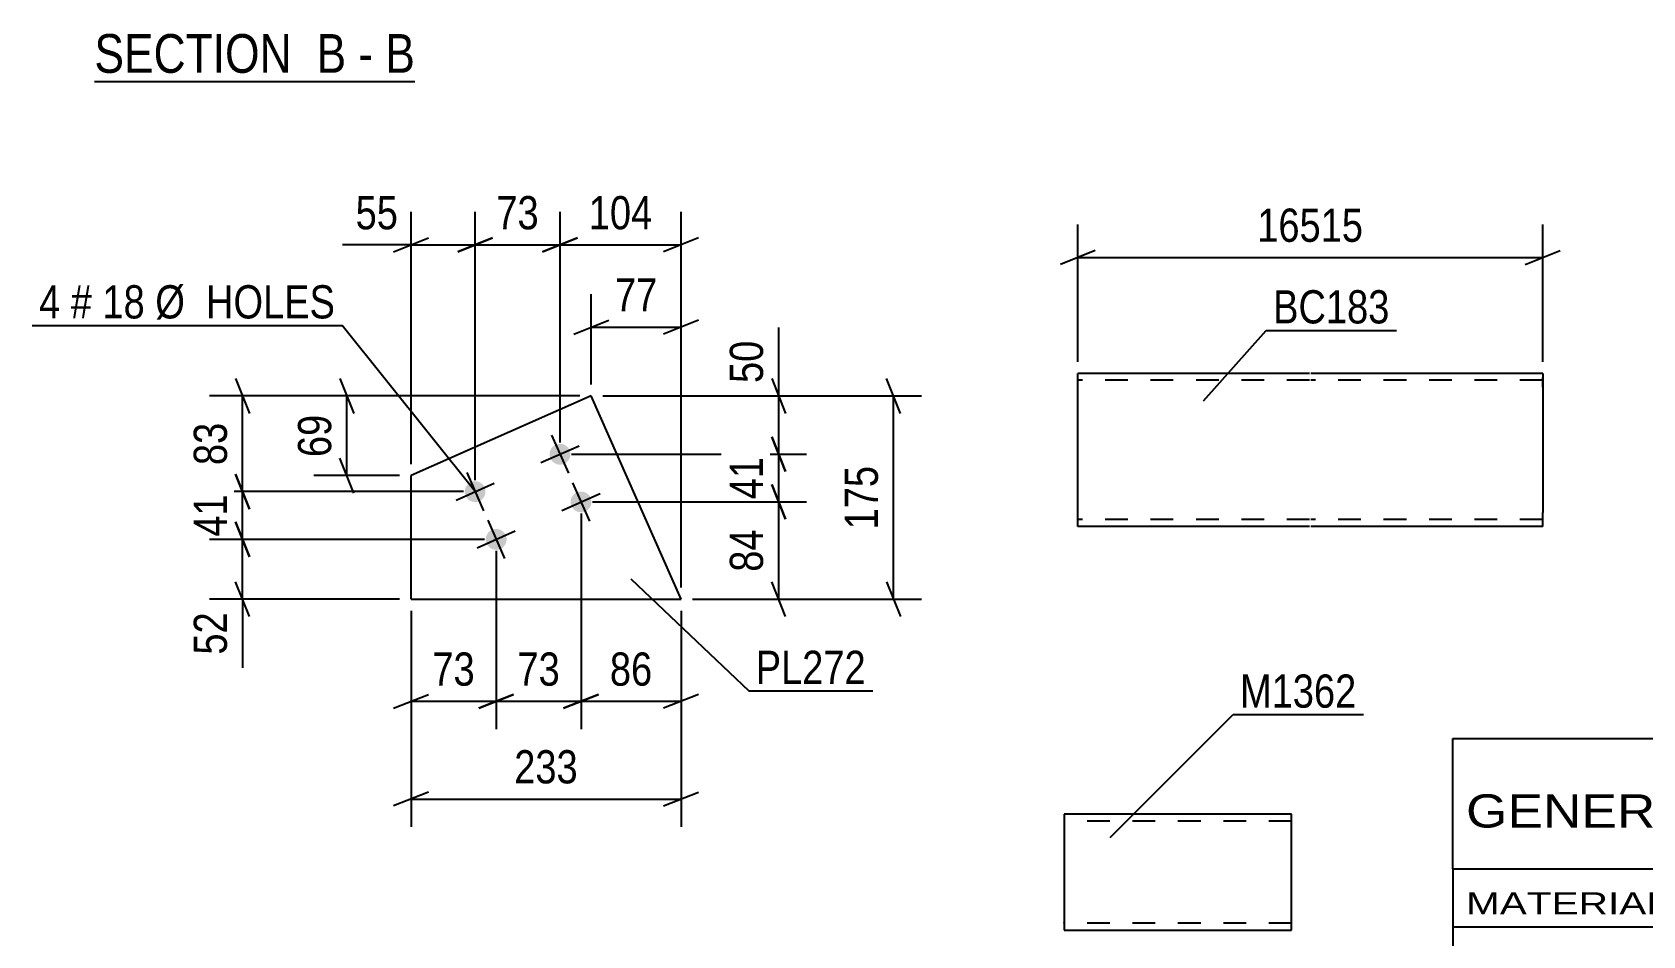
# Model space of a CAD drawing. Header units: millimetres. Extents: x 0 to 841, y 0 to 594.
# Drawn here: x 393.5 to 532.4, y 107.7 to 185.7 of the extents above; entities that cross this region are included whole.
import ezdxf

# ---------------------------------------------------------------- set-up
doc = ezdxf.new("R2010")
doc.units = ezdxf.units.MM
doc.linetypes.add('DXK_LINE_DOT2', pattern=[3.9198, 1.9599, -1.9599])
doc.styles.add('Arial Narrow', font='ARIALN.TTF', dxfattribs={"height": 0.2})

# ---------------------------------------------------------------- blocks, each defined once
blk = doc.blocks.new('Unknown-815137511-14421 - 13993')
at = {"color": 7, "linetype": 'Continuous'}
for p, q in [((516, 124.75), (676, 124.75)), ((516, 113.5), (516, 124.75)), ((516, 113.5), (676, 113.5)), ((516, 113.5), (516, 108.5)), ((516, 108.5), (676, 108.5)), ((516, 108.5), (516, 103.5))]:
    blk.add_line(p, q, dxfattribs=at)
at = {"color": 7, "style": 'Arial Narrow'}
for s, height, width, p in [('GENERAL NOTES & WELD DETAILS :', 2.8633, 1.4, (517.15, 117.06)), ("MATERIAL LIST FOR ASSEMBLY MK'D", 1.9089, 1.6, (517.15, 109.56))]:
    blk.add_text(s, height=height, dxfattribs=dict(at, width=width)).set_placement(p)
blk = doc.blocks.new('Unknown-815137511-12 - 5268')
at = {"color": 6, "linetype": 'Continuous'}
blk.add_line((398.84, 181.42), (426.48, 181.42), dxfattribs=at)
at = {"color": 0, "linetype": 'Continuous'}
for points in [[(416.95, 182.17), (416.95, 185.67), (398.84, 185.67), (398.84, 182.17)], [(420.55, 182.17), (420.55, 185.67), (418, 185.67), (418, 182.17)], [(422.88, 182.17), (422.88, 185.67), (421.6, 185.67), (421.6, 182.17)], [(426.48, 182.17), (426.48, 185.67), (423.93, 185.67), (423.93, 182.17)]]:
    blk.add_wipeout(points, dxfattribs=at)
at = {"color": 7, "linetype": 'Continuous', "style": 'Arial Narrow'}
for s, p in [('SECTION ', (398.84, 182.17)), ('B', (418, 182.17)), ('B', (423.93, 182.17)), ('-', (421.6, 182.17))]:
    blk.add_text(s, height=3.34, dxfattribs=at).set_placement(p)
blk = doc.blocks.new('Part-815137511-11504 - 11503')
at = {"color": 2, "linetype": 'Continuous'}
for p, q in [((503.66, 156.24), (483.66, 156.24)), ((483.66, 143.13), (483.66, 156.24)), ((523.76, 156.24), (503.76, 156.24)), ((523.76, 156.24), (523.76, 156.15)), ((523.76, 156.15), (523.76, 155.04)), ((523.76, 155.04), (523.76, 144.24)), ((483.66, 143.04), (483.66, 143.13)), ((523.76, 143.04), (523.76, 144.24)), ((503.66, 143.04), (483.66, 143.04)), ((523.76, 143.04), (503.76, 143.04))]:
    blk.add_line(p, q, dxfattribs=at)
at = {"color": 7, "linetype": 'DXK_LINE_DOT2'}
for p, q in [((503.66, 155.64), (483.66, 155.64)), ((523.76, 155.64), (503.76, 155.64)), ((523.76, 155.04), (523.76, 155.89)), ((483.66, 143.64), (483.66, 143.68)), ((503.66, 143.64), (483.66, 143.64)), ((523.76, 143.64), (503.76, 143.64)), ((523.76, 143.68), (523.76, 144.01)), ((523.76, 143.64), (523.76, 143.68))]:
    blk.add_line(p, q, dxfattribs=at)
blk = doc.blocks.new('Part-815137511-11638 - 11637')
at = {"color": 2, "linetype": 'Continuous'}
for p, q in [((502.1, 118.22), (482.5, 118.22)), ((482.5, 118.22), (482.5, 108.31)), ((502.1, 108.22), (502.1, 118.22)), ((482.5, 108.31), (482.5, 108.22)), ((482.5, 108.22), (502.1, 108.22))]:
    blk.add_line(p, q, dxfattribs=at)
at = {"color": 7, "linetype": 'DXK_LINE_DOT2'}
for p, q in [((502.1, 117.62), (482.5, 117.62)), ((482.5, 108.82), (482.5, 108.87)), ((502.1, 108.82), (482.5, 108.82)), ((502.1, 108.82), (502.1, 108.87))]:
    blk.add_line(p, q, dxfattribs=at)
blk = doc.blocks.new('Part-815137511-11696 - 11695')
at = {"color": 2, "linetype": 'Continuous'}
for p, q in [((441.7, 154.29), (426.15, 147.42)), ((449.44, 136.76), (441.7, 154.29)), ((426.15, 136.76), (426.15, 147.42)), ((426.15, 136.76), (449.44, 136.76))]:
    blk.add_line(p, q, dxfattribs=at)
blk = doc.blocks.new('Bolt-815137511-11697 - 11695')
at = {"linetype": 'Continuous'}
for points in [[(439.82, 149.63, -1), (438.17, 148.9, -1)], [(432.5, 146.4, -1), (430.86, 145.67, -1)], [(441.64, 145.51, -1), (439.99, 144.79, -1)], [(434.32, 142.28, -1), (432.67, 141.56, -1)]]:
    blk.add_hatch(color=1, dxfattribs=at).paths.add_polyline_path(points)
at = {"color": 1, "linetype": 'Continuous'}
for p, q in [((438.27, 150.91), (439.72, 147.62)), ((437.35, 148.54), (440.64, 149.99)), ((430.95, 147.68), (432.41, 144.39)), ((430.03, 145.31), (433.33, 146.76)), ((439.17, 144.42), (442.46, 145.88)), ((440.09, 146.8), (441.54, 143.5)), ((432.77, 143.57), (434.22, 140.27)), ((431.85, 141.19), (435.14, 142.65))]:
    blk.add_line(p, q, dxfattribs=at)
blk = doc.blocks.new('StraightDimension-815137511-11737 - 11503')
at = {"color": 7, "linetype": 'Continuous'}
for p, q in [((483.66, 157.24), (483.66, 169.09)), ((523.76, 157.24), (523.76, 169.09)), ((485.16, 166.84), (482.16, 165.64)), ((522.26, 165.64), (525.26, 166.84)), ((483.66, 166.24), (523.76, 166.24))]:
    blk.add_line(p, q, dxfattribs=at)
at = {"color": 0}
blk.add_wipeout([(508.88, 166.99), (508.88, 171.19), (498.54, 171.19), (498.54, 166.99)], dxfattribs=at)
at = {"color": 3, "style": 'Arial Narrow'}
blk.add_text('16515', height=2.863, dxfattribs=at).set_placement((499.14, 167.59))
blk = doc.blocks.new('StraightDimension-815137511-11993 - 11695')
at = {"color": 7, "linetype": 'Continuous'}
for p, q in [((420.01, 155.79), (421.21, 152.79)), ((440.7, 154.29), (417.76, 154.29)), ((420.61, 147.42), (420.61, 154.29)), ((421.21, 145.92), (420.01, 148.92)), ((425.15, 147.42), (417.76, 147.42))]:
    blk.add_line(p, q, dxfattribs=at)
at = {"color": 0}
blk.add_wipeout([(419.86, 153.28), (415.66, 153.28), (415.66, 148.42), (419.86, 148.42)], dxfattribs=at)
at = {"color": 3, "style": 'Arial Narrow'}
blk.add_text('69', height=2.863, rotation=90.0002, dxfattribs=at).set_placement((419.26, 149.02))
blk = doc.blocks.new('StraightDimension-815137511-13609 - 11695')
at = {"color": 7, "linetype": 'Continuous'}
for p, q in [((433.5, 140.92), (433.5, 125.55)), ((426.15, 135.76), (426.15, 125.55)), ((424.65, 127.35), (427.65, 128.55)), ((426.15, 127.95), (433.5, 127.95)), ((435, 128.55), (432, 127.35))]:
    blk.add_line(p, q, dxfattribs=at)
at = {"color": 0}
blk.add_wipeout([(432.25, 128.7), (432.25, 132.9), (427.39, 132.9), (427.39, 128.7)], dxfattribs=at)
at = {"color": 3, "style": 'Arial Narrow'}
blk.add_text('73', height=2.863, dxfattribs=at).set_placement((427.99, 129.3))
blk = doc.blocks.new('StraightDimension-815137511-13561 - 11695')
at = {"color": 7, "linetype": 'Continuous'}
for p, q in [((457.86, 154.29), (457.86, 160.19)), ((457.86, 154.29), (457.86, 160.19)), ((457.26, 155.79), (458.46, 152.79)), ((442.7, 154.29), (460.26, 154.29)), ((457.86, 149.27), (457.86, 154.29)), ((458.46, 147.77), (457.26, 150.77)), ((440, 149.27), (460.26, 149.27))]:
    blk.add_line(p, q, dxfattribs=at)
at = {"color": 0}
blk.add_wipeout([(457.11, 159.67), (452.91, 159.67), (452.91, 154.81), (457.11, 154.81)], dxfattribs=at)
at = {"color": 3, "style": 'Arial Narrow'}
blk.add_text('50', height=2.863, rotation=90.0002, dxfattribs=at).set_placement((456.51, 155.41))
blk = doc.blocks.new('StraightDimension-815137511-11999 - 11695')
at = {"color": 7, "linetype": 'Continuous'}
for p, q in [((468.37, 152.79), (467.17, 155.79)), ((442.7, 154.29), (470.17, 154.29)), ((467.77, 136.76), (467.77, 154.29)), ((467.17, 138.26), (468.37, 135.26)), ((450.44, 136.76), (470.17, 136.76))]:
    blk.add_line(p, q, dxfattribs=at)
at = {"color": 0}
blk.add_wipeout([(467.02, 148.87), (462.82, 148.87), (462.82, 142.18), (467.02, 142.18)], dxfattribs=at)
at = {"color": 3, "style": 'Arial Narrow'}
blk.add_text('175', height=2.863, rotation=90.0002, dxfattribs=at).set_placement((466.42, 142.78))
blk = doc.blocks.new('StraightDimension-815137511-11983 - 11695')
at = {"color": 7, "linetype": 'Continuous'}
for p, q in [((441.7, 155.29), (441.7, 163.08)), ((449.44, 137.76), (449.44, 163.08)), ((440.2, 159.63), (443.2, 160.83)), ((441.7, 160.23), (449.44, 160.23)), ((450.94, 160.83), (447.94, 159.63))]:
    blk.add_line(p, q, dxfattribs=at)
at = {"color": 0}
blk.add_wipeout([(448, 160.98), (448, 165.18), (443.14, 165.18), (443.14, 160.98)], dxfattribs=at)
at = {"color": 3, "style": 'Arial Narrow'}
blk.add_text('77', height=2.863, dxfattribs=at).set_placement((443.74, 161.58))
blk = doc.blocks.new('StraightDimension-815137511-11989 - 11695')
at = {"color": 7, "linetype": 'Continuous'}
for p, q in [((426.15, 135.76), (426.15, 117.12)), ((449.44, 135.76), (449.44, 117.12)), ((427.65, 120.12), (424.65, 118.92)), ((426.15, 119.52), (449.44, 119.52)), ((447.94, 118.92), (450.94, 120.12))]:
    blk.add_line(p, q, dxfattribs=at)
at = {"color": 0}
blk.add_wipeout([(441.14, 120.27), (441.14, 124.47), (434.45, 124.47), (434.45, 120.27)], dxfattribs=at)
at = {"color": 3, "style": 'Arial Narrow'}
blk.add_text('233', height=2.863, dxfattribs=at).set_placement((435.05, 120.87))
blk = doc.blocks.new('StraightDimension-815137511-13562 - 11695')
at = {"color": 7, "linetype": 'Continuous'}
for p, q in [((457.26, 150.77), (458.46, 147.77)), ((440, 149.27), (460.26, 149.27)), ((457.86, 145.15), (457.86, 149.27)), ((458.46, 143.65), (457.26, 146.65)), ((441.81, 145.15), (460.26, 145.15))]:
    blk.add_line(p, q, dxfattribs=at)
at = {"color": 0}
blk.add_wipeout([(457.11, 149.64), (452.91, 149.64), (452.91, 144.78), (457.11, 144.78)], dxfattribs=at)
at = {"color": 3, "style": 'Arial Narrow'}
blk.add_text('41', height=2.863, rotation=90.0002, dxfattribs=at).set_placement((456.51, 145.38))
blk = doc.blocks.new('StraightDimension-815137511-13563 - 11695')
at = {"color": 7, "linetype": 'Continuous'}
for p, q in [((457.26, 146.65), (458.46, 143.65)), ((441.81, 145.15), (460.26, 145.15)), ((457.86, 136.76), (457.86, 145.15)), ((458.46, 135.26), (457.26, 138.26)), ((450.44, 136.76), (460.26, 136.76))]:
    blk.add_line(p, q, dxfattribs=at)
at = {"color": 0}
blk.add_wipeout([(457.11, 143.38), (452.91, 143.38), (452.91, 138.53), (457.11, 138.53)], dxfattribs=at)
at = {"color": 3, "style": 'Arial Narrow'}
blk.add_text('84', height=2.863, rotation=90.0002, dxfattribs=at).set_placement((456.51, 139.13))
blk = doc.blocks.new('StraightDimension-815137511-13648 - 11695')
at = {"color": 7, "linetype": 'Continuous'}
for p, q in [((426.15, 148.42), (426.15, 170.17)), ((431.68, 147.04), (431.68, 170.17)), ((426.15, 167.32), (420.24, 167.32)), ((426.15, 167.32), (420.24, 167.32)), ((424.65, 166.72), (427.65, 167.92)), ((426.15, 167.32), (431.68, 167.32)), ((433.18, 167.92), (430.18, 166.72))]:
    blk.add_line(p, q, dxfattribs=at)
at = {"color": 0}
blk.add_wipeout([(425.62, 168.07), (425.62, 172.27), (420.77, 172.27), (420.77, 168.07)], dxfattribs=at)
at = {"color": 3, "style": 'Arial Narrow'}
blk.add_text('55', height=2.863, dxfattribs=at).set_placement((421.37, 168.67))
blk = doc.blocks.new('StraightDimension-815137511-13584 - 11695')
at = {"color": 7, "linetype": 'Continuous'}
for p, q in [((411.02, 155.79), (412.22, 152.79)), ((440.7, 154.29), (408.77, 154.29)), ((411.62, 146.04), (411.62, 154.29)), ((412.22, 144.54), (411.02, 147.54)), ((430.68, 146.04), (408.77, 146.04))]:
    blk.add_line(p, q, dxfattribs=at)
at = {"color": 0}
blk.add_wipeout([(410.87, 152.59), (406.67, 152.59), (406.67, 147.73), (410.87, 147.73)], dxfattribs=at)
at = {"color": 3, "style": 'Arial Narrow'}
blk.add_text('83', height=2.863, rotation=90.0002, dxfattribs=at).set_placement((410.27, 148.33))
blk = doc.blocks.new('StraightDimension-815137511-13585 - 11695')
at = {"color": 7, "linetype": 'Continuous'}
for p, q in [((411.02, 147.54), (412.22, 144.54)), ((430.68, 146.04), (408.77, 146.04)), ((411.62, 141.92), (411.62, 146.04)), ((412.22, 140.42), (411.02, 143.42)), ((432.5, 141.92), (408.77, 141.92))]:
    blk.add_line(p, q, dxfattribs=at)
at = {"color": 0}
blk.add_wipeout([(410.87, 146.41), (406.67, 146.41), (406.67, 141.55), (410.87, 141.55)], dxfattribs=at)
at = {"color": 3, "style": 'Arial Narrow'}
blk.add_text('41', height=2.863, rotation=90.0002, dxfattribs=at).set_placement((410.27, 142.15))
blk = doc.blocks.new('StraightDimension-815137511-13586 - 11695')
at = {"color": 7, "linetype": 'Continuous'}
for p, q in [((411.02, 143.42), (412.22, 140.42)), ((432.5, 141.92), (408.77, 141.92)), ((411.62, 136.76), (411.62, 141.92)), ((412.22, 135.26), (411.02, 138.26)), ((425.15, 136.76), (408.77, 136.76)), ((411.62, 136.76), (411.62, 130.85)), ((411.62, 136.76), (411.62, 130.85))]:
    blk.add_line(p, q, dxfattribs=at)
at = {"color": 0}
blk.add_wipeout([(410.87, 136.24), (406.67, 136.24), (406.67, 131.38), (410.87, 131.38)], dxfattribs=at)
at = {"color": 3, "style": 'Arial Narrow'}
blk.add_text('52', height=2.863, rotation=90.0002, dxfattribs=at).set_placement((410.27, 131.98))
blk = doc.blocks.new('StraightDimension-815137511-13607 - 11695')
at = {"color": 7, "linetype": 'Continuous'}
for p, q in [((440.81, 144.15), (440.81, 125.55)), ((449.44, 135.76), (449.44, 125.55)), ((439.31, 127.35), (442.31, 128.55)), ((440.81, 127.95), (449.44, 127.95)), ((450.94, 128.55), (447.94, 127.35))]:
    blk.add_line(p, q, dxfattribs=at)
at = {"color": 0}
blk.add_wipeout([(447.55, 128.7), (447.55, 132.9), (442.7, 132.9), (442.7, 128.7)], dxfattribs=at)
at = {"color": 3, "style": 'Arial Narrow'}
blk.add_text('86', height=2.863, dxfattribs=at).set_placement((443.3, 129.3))
blk = doc.blocks.new('StraightDimension-815137511-13608 - 11695')
at = {"color": 7, "linetype": 'Continuous'}
for p, q in [((440.81, 144.15), (440.81, 125.55)), ((433.5, 140.92), (433.5, 125.55)), ((432, 127.35), (435, 128.55)), ((433.5, 127.95), (440.81, 127.95)), ((442.31, 128.55), (439.31, 127.35))]:
    blk.add_line(p, q, dxfattribs=at)
at = {"color": 0}
blk.add_wipeout([(439.58, 128.7), (439.58, 132.9), (434.73, 132.9), (434.73, 128.7)], dxfattribs=at)
at = {"color": 3, "style": 'Arial Narrow'}
blk.add_text('73', height=2.863, dxfattribs=at).set_placement((435.33, 129.3))
blk = doc.blocks.new('StraightDimension-815137511-13646 - 11695')
at = {"color": 7, "linetype": 'Continuous'}
for p, q in [((439, 150.27), (439, 170.17)), ((449.44, 137.76), (449.44, 170.17)), ((437.5, 166.72), (440.5, 167.92)), ((439, 167.32), (449.44, 167.32)), ((450.94, 167.92), (447.94, 166.72))]:
    blk.add_line(p, q, dxfattribs=at)
at = {"color": 0}
blk.add_wipeout([(447.56, 168.07), (447.56, 172.27), (440.88, 172.27), (440.88, 168.07)], dxfattribs=at)
at = {"color": 3, "style": 'Arial Narrow'}
blk.add_text('104', height=2.863, dxfattribs=at).set_placement((441.48, 168.67))
blk = doc.blocks.new('StraightDimension-815137511-13647 - 11695')
at = {"color": 7, "linetype": 'Continuous'}
for p, q in [((431.68, 147.04), (431.68, 170.17)), ((439, 150.27), (439, 170.17)), ((430.18, 166.72), (433.18, 167.92)), ((431.68, 167.32), (439, 167.32)), ((440.5, 167.92), (437.5, 166.72))]:
    blk.add_line(p, q, dxfattribs=at)
at = {"color": 0}
blk.add_wipeout([(437.77, 168.07), (437.77, 172.27), (432.91, 172.27), (432.91, 168.07)], dxfattribs=at)
at = {"color": 3, "style": 'Arial Narrow'}
blk.add_text('73', height=2.863, dxfattribs=at).set_placement((433.51, 168.67))
blk = doc.blocks.new('Mark-815137511-12054 - 11503')
at = {"color": 0}
blk.add_wipeout([(510.56, 160.55), (510.56, 163.55), (500.51, 163.55), (500.51, 160.55)], dxfattribs=at)
blk.add_wipeout([(510.56, 160.55), (510.56, 163.55), (500.51, 163.55), (500.51, 160.55)], dxfattribs=at)
at = {"color": 30, "linetype": 'Continuous'}
for p, q in [((494.49, 153.88), (499.91, 159.95)), ((499.91, 159.95), (511.16, 159.95))]:
    blk.add_line(p, q, dxfattribs=at)
at = {"color": 3, "style": 'Arial Narrow'}
blk.add_text('BC183', height=2.863, dxfattribs=at).set_placement((500.51, 160.55))
blk = doc.blocks.new('Mark-815137511-12073 - 11637')
at = {"color": 0}
blk.add_wipeout([(507.7, 127.4), (507.7, 130.4), (497.65, 130.4), (497.65, 127.4)], dxfattribs=at)
blk.add_wipeout([(507.7, 127.4), (507.7, 130.4), (497.65, 130.4), (497.65, 127.4)], dxfattribs=at)
at = {"color": 30, "linetype": 'Continuous'}
for p, q in [((486.45, 116.19), (497.05, 126.8)), ((497.05, 126.8), (508.3, 126.8))]:
    blk.add_line(p, q, dxfattribs=at)
at = {"color": 3, "style": 'Arial Narrow'}
blk.add_text('M1362', height=2.863, dxfattribs=at).set_placement((497.65, 127.4))
blk = doc.blocks.new('Mark-815137511-12087 - 11695')
at = {"color": 0}
blk.add_wipeout([(465.39, 129.45), (465.39, 132.45), (455.88, 132.45), (455.88, 129.45)], dxfattribs=at)
blk.add_wipeout([(465.39, 129.45), (465.39, 132.45), (455.88, 132.45), (455.88, 129.45)], dxfattribs=at)
at = {"color": 30, "linetype": 'Continuous'}
for p, q in [((445.12, 138.51), (455.28, 128.85)), ((455.28, 128.85), (465.99, 128.85))]:
    blk.add_line(p, q, dxfattribs=at)
at = {"color": 3, "style": 'Arial Narrow'}
blk.add_text('PL272', height=2.863, dxfattribs=at).set_placement((455.88, 129.45))
blk = doc.blocks.new('Mark-815137511-13631 - 11695')
at = {"color": 0}
for points in [[(395.9, 160.98), (395.9, 163.98), (394.07, 163.98), (394.07, 160.98)], [(398.63, 160.98), (398.63, 163.98), (396.8, 163.98), (396.8, 160.98)], [(403.19, 160.98), (403.19, 163.98), (399.53, 163.98), (399.53, 160.98)], [(419.61, 160.98), (419.61, 163.98), (404.09, 163.98), (404.09, 160.98)]]:
    blk.add_wipeout(points, dxfattribs=at)
for points in [[(395.9, 160.98), (395.9, 163.98), (394.07, 163.98), (394.07, 160.98)], [(398.63, 160.98), (398.63, 163.98), (396.8, 163.98), (396.8, 160.98)], [(403.19, 160.98), (403.19, 163.98), (399.53, 163.98), (399.53, 160.98)], [(419.61, 160.98), (419.61, 163.98), (404.09, 163.98), (404.09, 160.98)]]:
    blk.add_wipeout(points, dxfattribs=at)
at = {"color": 7, "linetype": 'Continuous'}
for p in [(393.47, 160.38), (431.68, 146.04)]:
    blk.add_line(p, (420.21, 160.38), dxfattribs=at)
at = {"color": 3, "style": 'Arial Narrow'}
for s, height, p in [('Ø  HOLES', 2.863, (404.09, 160.98)), ('4', 2.86, (394.07, 160.98)), ('#', 2.86, (396.8, 160.98)), ('18', 2.863, (399.53, 160.98))]:
    blk.add_text(s, height=height, dxfattribs=at).set_placement(p)

msp = doc.modelspace()

# ---------------------------------------------------------------- block references
for name in ['Unknown-815137511-12 - 5268', 'StraightDimension-815137511-11737 - 11503', 'Part-815137511-11504 - 11503', 'Part-815137511-11696 - 11695', 'Bolt-815137511-11697 - 11695', 'Unknown-815137511-14421 - 13993', 'Part-815137511-11638 - 11637']:
    msp.add_blockref(name, (0, 0))

# ---------------------------------------------------------------- next in the draw order: block references
for name in ['Mark-815137511-12054 - 11503', 'StraightDimension-815137511-11993 - 11695', 'StraightDimension-815137511-13609 - 11695', 'Mark-815137511-12073 - 11637']:
    msp.add_blockref(name, (0, 0))

# ---------------------------------------------------------------- next in the draw order: block references
for name in ['StraightDimension-815137511-13648 - 11695', 'StraightDimension-815137511-13561 - 11695']:
    msp.add_blockref(name, (0, 0))

# ---------------------------------------------------------------- next in the draw order: block references
msp.add_blockref('StraightDimension-815137511-11999 - 11695', (0, 0))

# ---------------------------------------------------------------- next in the draw order: block references
for name in ['StraightDimension-815137511-11983 - 11695', 'StraightDimension-815137511-11989 - 11695']:
    msp.add_blockref(name, (0, 0))

# ---------------------------------------------------------------- next in the draw order: block references
msp.add_blockref('StraightDimension-815137511-13562 - 11695', (0, 0))

# ---------------------------------------------------------------- next in the draw order: block references
for name in ['StraightDimension-815137511-13584 - 11695', 'StraightDimension-815137511-13563 - 11695']:
    msp.add_blockref(name, (0, 0))

# ---------------------------------------------------------------- next in the draw order: block references
for name in ['StraightDimension-815137511-13585 - 11695', 'StraightDimension-815137511-13607 - 11695']:
    msp.add_blockref(name, (0, 0))

# ---------------------------------------------------------------- next in the draw order: block references
msp.add_blockref('StraightDimension-815137511-13586 - 11695', (0, 0))

# ---------------------------------------------------------------- next in the draw order: block references
msp.add_blockref('StraightDimension-815137511-13608 - 11695', (0, 0))

# ---------------------------------------------------------------- next in the draw order: block references
msp.add_blockref('StraightDimension-815137511-13646 - 11695', (0, 0))

# ---------------------------------------------------------------- next in the draw order: block references
for name in ['StraightDimension-815137511-13647 - 11695', 'Mark-815137511-12087 - 11695']:
    msp.add_blockref(name, (0, 0))

# ---------------------------------------------------------------- next in the draw order: block references
msp.add_blockref('Mark-815137511-13631 - 11695', (0, 0))

doc.saveas('drawing.dxf')
